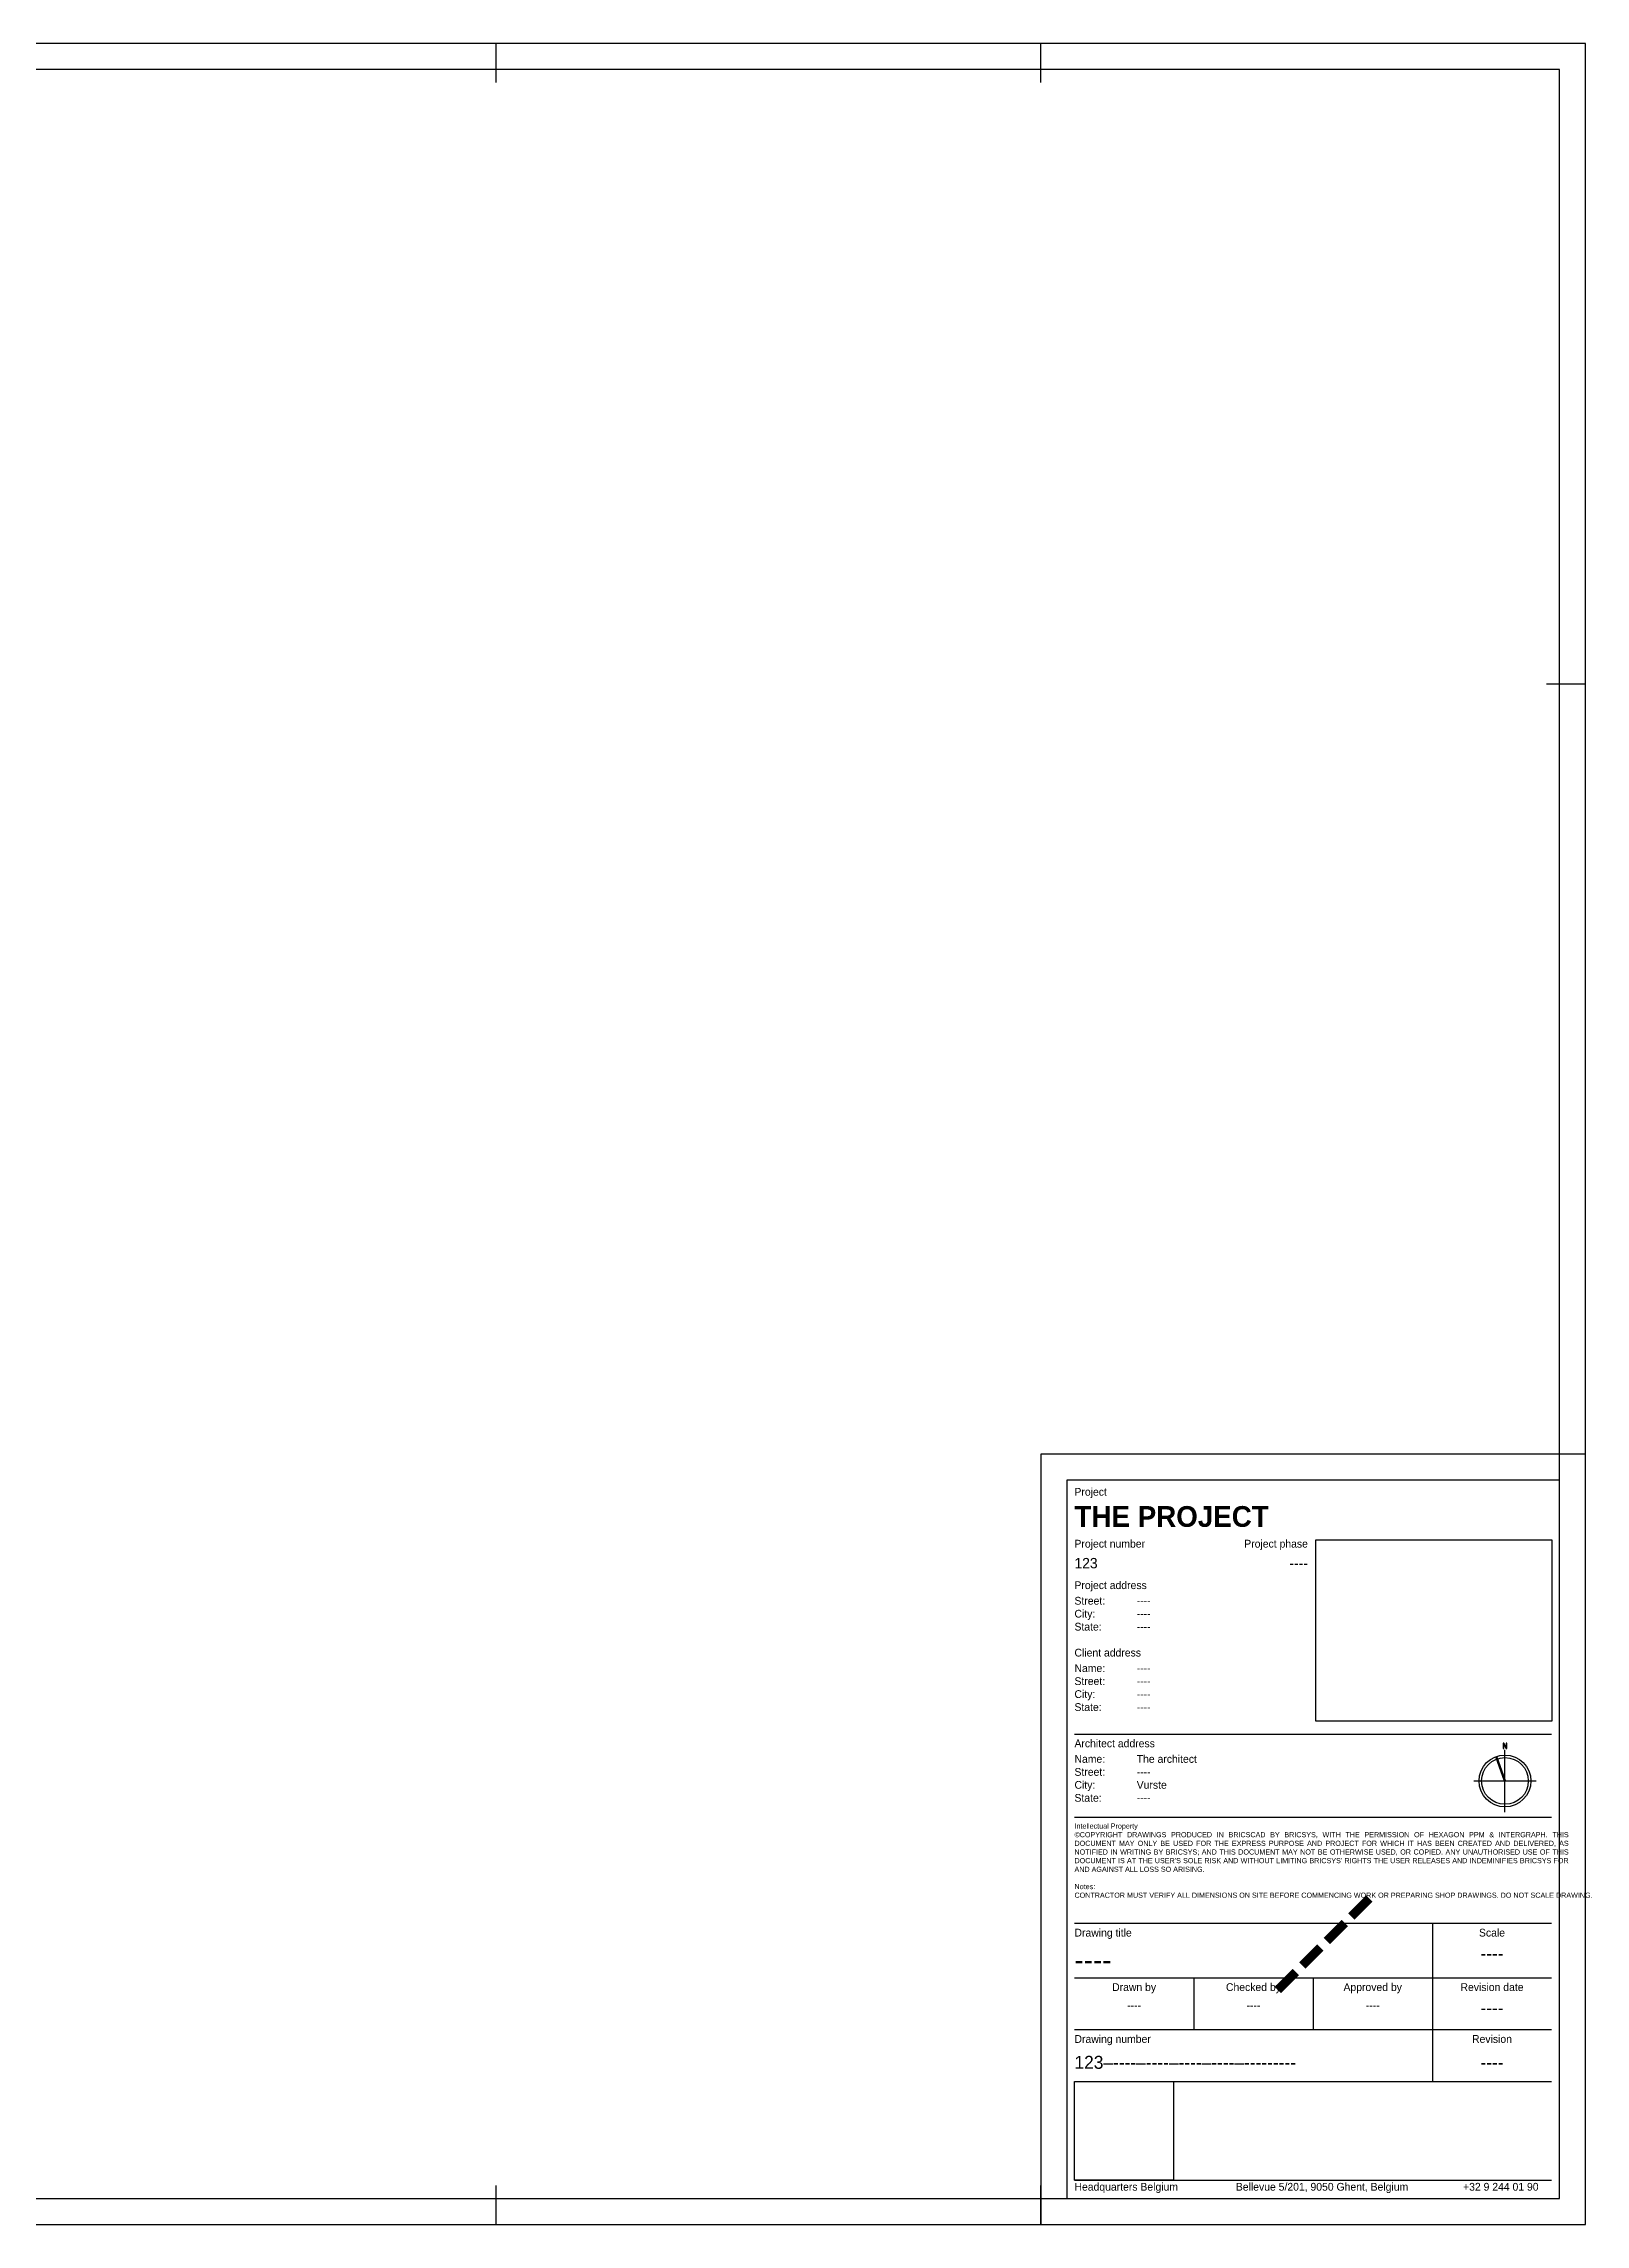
# Paper-space layout 'A0' of a CAD drawing. Header units: millimetres. Extents: x 0 to 1189, y 0 to 841.
# Drawn here: x 594 to 1189, y 0 to 841 of the extents above; entities that cross this region are included whole.
import ezdxf
from ezdxf.enums import TextEntityAlignment as Align

# ---------------------------------------------------------------- set-up
doc = ezdxf.new("R2010")
doc.units = ezdxf.units.MM
doc.layers.add('Titleblock Elements', color=250, linetype='Continuous')
doc.styles.add('Titleblock', font='bahnschrift.ttf', dxfattribs={"height": 1.5})
picture_1 = doc.add_image_def('image1.png', size_in_pixel=(256, 256))
picture_2 = doc.add_image_def('image2.png', size_in_pixel=(550, 423))

# ---------------------------------------------------------------- blocks, each defined once
blk = doc.blocks.new('*U8')
at = {"lineweight": 200}
blk.add_line((0, 0), (-3.42, 9.4), dxfattribs=at)
for p, q in [((0, -12), (0, 12)), ((-12, 0), (12, 0))]:
    blk.add_line(p, q)
blk.add_lwpolyline([(-0.74, 14.58), (-0.74, 12.58), (-0.46, 12.58), (-0.46, 14.05), (0.48, 12.58), (0.74, 12.58), (0.74, 14.58), (0.46, 14.58), (0.46, 13.09), (-0.49, 14.58)], close=True)
for radius in [10, 9]:
    blk.add_circle((0, 0), radius)
blk = doc.blocks.new('Titleblock A0')
at = {"layer": 'Titleblock Elements'}
for p, q in [((769, 826), (769, 841)), ((979, 826), (979, 841)), ((1189, 594), (1174, 594)), ((1189, 297), (1174, 297)), ((992, 189), (1176, 189)), ((992, 157), (1176, 157)), ((992, 116.12), (1176, 116.12)), ((1130, 116.12), (1130, 55.12)), ((992, 95.12), (1176, 95.12)), ((1038, 95.12), (1038, 75.12)), ((1084, 95.12), (1084, 75.12)), ((992, 75.12), (1176, 75.12)), ((992, 55.12), (1176, 55.12)), ((992, 17), (1176, 17)), ((769, 0), (769, 15)), ((979, 0), (979, 15))]:
    blk.add_line(p, q, dxfattribs=at)
for points in [[(0, 0), (1189, 0), (1189, 841), (0, 841)], [(10, 10), (1179, 10), (1179, 831), (10, 831)], [(979, 0), (1189, 0), (1189, 297), (979, 297)], [(989, 10), (1179, 10), (1179, 287), (989, 287)]]:
    blk.add_lwpolyline(points, close=True, dxfattribs=at)
blk.add_blockref('*U8', (1158, 171), dxfattribs=at)
at = {"layer": 'Titleblock Elements', "style": 'Titleblock'}
for s, height, p in [('Project', 3, (992, 281)), ('Project number', 3, (992, 261)), ('Project address', 3, (992, 245)), ('Client address', 3, (992, 219)), ('Architect address', 3, (992, 184)), ('Drawing title', 3, (992, 111)), ('Drawing number', 3, (992, 70)), ('123–----–----–----–----–---------', 5, (992, 60))]:
    blk.add_text(s, height=height, dxfattribs=at).set_placement(p)
blk.add_text('Project phase', height=3, dxfattribs=at).set_placement((1082, 261), align=Align.RIGHT)
for s, p in [('Scale', (1153, 111)), ('Drawn by', (1015, 90)), ('Checked by', (1061, 90)), ('Approved by', (1107, 90)), ('Revision date', (1153, 90)), ('Revision', (1153, 70))]:
    blk.add_text(s, height=3, dxfattribs=at).set_placement(p, align=Align.CENTER)
for s, insert, char_height, width, attachment_point in [('\\pxql;\\fBahnschrift|b1|i0|c0|p34;THE PROJECT', (992, 277), 8, 184, 1), ('Street: ^I----\\PCity: ^I  ^I----\\PState: ^I^I----', (992, 242), 3, 90, 1), ('Name: ^I----\\PStreet: ^I----\\PCity: ^I  ^I----\\PState: ^I^I----', (992, 216), 3, 89.0235, 1), ('Name: ^IThe architect\\PStreet: ^I----\\PCity: ^I  ^IVurste\\PState: ^I^I----', (992, 181), 3, 68.0235, 1), ("\\pxqj;Intellectual Property\\P©COPYRIGHT DRAWINGS PRODUCED IN BRICSCAD BY BRICSYS, WITH THE PERMISSION OF HEXAGON PPM & INTERGRAPH. THIS DOCUMENT MAY ONLY BE USED FOR THE EXPRESS PURPOSE AND PROJECT FOR WHICH IT HAS BEEN CREATED AND DELIVERED, AS NOTIFIED IN WRITING BY BRICSYS; AND THIS DOCUMENT MAY NOT BE OTHERWISE USED, OR COPIED. ANY UNAUTHORISED USE OF THIS DOCUMENT IS AT THE USER'S SOLE RISK AND WITHOUT LIMITING BRICSYS' RIGHTS THE USER RELEASES AND INDEMINIFIES BRICSYS FOR AND AGAINST ALL LOSS SO ARISING.\\P\\PNotes:\\PCONTRACTOR MUST VERIFY ALL DIMENSIONS ON SITE BEFORE COMMENCING WORK OR PREPARING SHOP DRAWINGS. DO NOT SCALE DRAWING.", (992, 154.62), 2, 184, 1), ('----', (992, 106), 8, 136.7798, 1), ('----', (1153, 107), 5, 46, 2), ('----', (1015, 86), 3, 46, 2), ('----', (1061, 86), 3, 46, 2), ('----', (1107, 86), 3, 46, 2), ('----', (1153, 86), 5, 46, 2), ('----', (1153, 60), 5, 46, 8), ('Headquarters Belgium^I^I  Bellevue 5/201, 9050 Ghent, Belgium^I                +32 9 244 01 90', (992, 16), 3, 184, 1)]:
    blk.add_mtext(s, dxfattribs=dict(at, insert=insert, char_height=char_height, width=width, attachment_point=attachment_point))
at = {"layer": 'Titleblock Elements', "char_height": 4, "style": 'Titleblock'}
for s, insert, attachment_point in [('123', (992, 257), 1), ('----', (1082, 257), 3)]:
    blk.add_mtext(s, dxfattribs=dict(at, insert=insert, attachment_point=attachment_point))
at = {"layer": 'Titleblock Elements', "color": 1, "insert": (1085.63, 110.44), "char_height": 30, "attachment_point": 5, "rotation": 45, "style": 'Titleblock'}
blk.add_mtext('----', dxfattribs=at)
at = {"layer": 'Titleblock Elements'}
image = blk.add_image(picture_2, insert=(1085, 194), size_in_units=(91.02, 70), dxfattribs=at)
image.dxf.flags = 7
image = blk.add_image(picture_1, insert=(992, 17), size_in_units=(38.12, 38.12), dxfattribs=at)
image.dxf.flags = 7

psp = doc.layouts.new('A0')

# ---------------------------------------------------------------- block references
psp.add_blockref('Titleblock A0', (0, 0))

doc.saveas('drawing.dxf')
